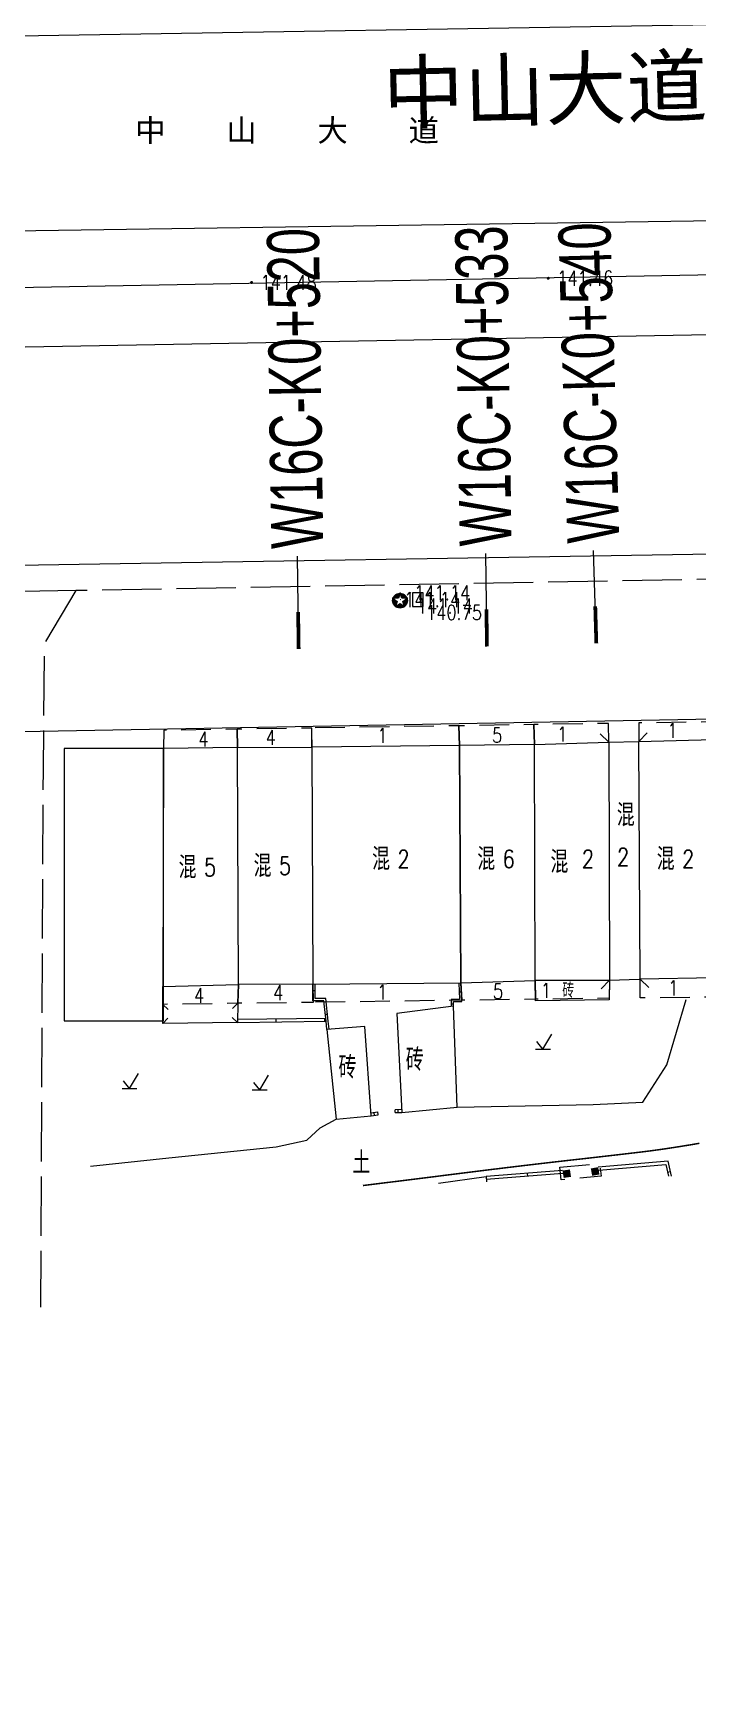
# Model space of a CAD drawing. Extents: x 529262 to 576451, y 2694391 to 2717535.
# Drawn here: x 565970.4 to 566015.1, y 2709577.2 to 2709688.8 of the extents above; entities that cross this region are included whole.
import ezdxf
from ezdxf.enums import TextEntityAlignment as Align
from ezdxf.xclip import XClip

# ---------------------------------------------------------------- set-up
doc = ezdxf.new("R2010")
doc.units = 0
doc.header["$XCLIPFRAME"] = 0
doc.linetypes.add('X3', pattern=[5, 4, -1])
doc.linetypes.add('X5', pattern=[3, 2, -1])
for name, color, linetype in [('a红线图', 1, 'Continuous'), ('COMPONENT', 8, 'Continuous'), ('DLSS', 4, 'Continuous'), ('DMTZ', 8, 'Continuous'), ('GCD', 8, 'Continuous'), ('GXYZ', 8, 'Continuous'), ('JMD', 8, 'Continuous'), ('PP-COM', 7, 'Continuous'), ('RD-中线', 40, 'Continuous'), ('RD-红线', 7, 'Continuous'), ('RD-路名', 7, 'Continuous'), ('ZBTZ', 8, 'Continuous'), ('ZJ', 7, 'Continuous'), ('桩号标注_W16-', 7, 'Continuous')]:
    doc.layers.add(name, color=color, linetype=linetype)
doc.styles.add('HZ', font='rs.shx', dxfattribs={"width": 0.8, "bigfont": 'hztxt.shx'})
doc.styles.add('JieTuHzTxt', font='smsim.shx', dxfattribs={"width": 0.7, "bigfont": 'smfs.shx'})
doc.styles.add('等线体', font='simhei.ttf')
doc.styles.add('黑体', font='simhei.ttf')
doc.linetypes.add('10421', pattern='A,2,[150,AAA.SHX,S=0.5,R=0,X=0,Y=0.5],1e-11', length=2)
doc.linetypes.add('1161', pattern='A,0,[149,AAA.SHX,S=0.15,R=0,X=0,Y=0],-1.6', length=1.6)

# ---------------------------------------------------------------- blocks, each defined once
blk = doc.blocks.new('A$C19FD0107')
at = {"layer": 'RD-中线', "color": 8, "linetype": 'Continuous'}
blk.add_lwpolyline([(-1765.32, 14833.87), (-1870.24, 14834.36, -0.07773), (-2297.41, 14903.2), (-2763.51, 15055.04, -0.002412), (-2772.67, 15058.08), (-3168.08, 15191.13, 0.031805), (-3413.66, 15256.72), (-3481.17, 15270.22, 0.040764), (-3610.52, 15285.28), (-3824.79, 15292.66, 0.003807), (-3833.93, 15292.91), (-3984.46, 15295.8, 0.004916), (-3996.26, 15295.91), (-4213.61, 15295.81, 0.004475), (-4218.97, 15295.76), (-4356.1, 15293.25, -0.000047), (-4356.15, 15293.25), (-5280.16, 15276.46)], format="xyb", dxfattribs=at)
at = {"layer": 'RD-中线', "color": 8, "linetype": 'Continuous', "flags": 128}
for points in [[(-4490.73, 14139.44, 0), (-4490.29, 14139.42)], [(-3818.25, 14086.17, 0), (-3817.74, 14086.17)]]:
    blk.add_lwpolyline(points, format="xyb", dxfattribs=at)
at = {"layer": 'RD-红线', "color": 8, "linetype": 'Continuous', "flags": 128}
blk.add_lwpolyline([(-5247.69, 15247.14), (-4938.95, 15252.81)], dxfattribs=at)
blk = doc.blocks.new('GC200')
at = {"linetype": 'Continuous', "const_width": 0.2, "flags": 128}
blk.add_lwpolyline([(-0.1, 0, 1), (0.1, 0, 1)], format="xyb", close=True, dxfattribs=at)
blk = doc.blocks.new('gc123')
at = {"color": 8}
for p, q in [((-1, 0), (1, 0)), ((0, 0), (-0.8, 1)), ((0, 0), (1.2, 2))]:
    blk.add_line(p, q, dxfattribs=at)
blk = doc.blocks.new('gc002')
at = {"color": 8, "const_width": 1}
blk.add_lwpolyline([(-0.5, 0), (0.5, 0)], dxfattribs=at)
blk = doc.blocks.new('*U12')
at = {"linetype": 'Continuous'}
for points in [[(-1.14, -0.07), (-0.87, -0.76), (-1.13, 0.09)], [(-1.13, 0.09), (-0.73, -0.88), (-1.09, 0.24)], [(-0.73, -0.88), (-1.13, 0.09), (-0.87, -0.76)], [(-0.36, 0.24), (-0.55, 0.84), (-1.09, 0.24)], [(-0.73, 0.74), (-1.09, 0.24), (-0.55, 0.84)], [(-1.09, 0.24), (-0.73, 0.74), (-1.01, 0.43)], [(-0.5, -0.19), (-1.09, 0.24), (-0.73, -0.88)], [(-0.88, 0.6), (-1.01, 0.43), (-0.73, 0.74)], [(-0.55, 0.84), (-0.36, 0.24), (-0.35, 0.91)], [(-0.14, 0.93), (-0.35, 0.91), (-0.36, 0.24)], [(-0.14, 0.93), (0.09, 0.24), (0.07, 0.91)], [(0.81, 0.24), (0.07, 0.91), (0.09, 0.24)], [(0.07, 0.91), (0.81, 0.24), (0.27, 0.84)], [(0.22, -0.19), (0.45, -0.88), (0.81, 0.24)], [(0.73, 0.43), (0.27, 0.84), (0.81, 0.24)], [(0.27, 0.84), (0.73, 0.43), (0.45, 0.74)], [(0.6, 0.6), (0.45, 0.74), (0.73, 0.43)], [(0.59, -0.76), (0.81, 0.24), (0.45, -0.88)], [(0.81, 0.24), (0.59, -0.76), (0.85, 0.09)], [(0.7, -0.61), (0.85, 0.09), (0.59, -0.76)], [(0.85, 0.09), (0.7, -0.61), (0.86, -0.07)], [(-0.87, -0.76), (-1.14, -0.07), (-0.98, -0.61)], [(-1.12, -0.26), (-0.98, -0.61), (-1.14, -0.07)], [(-0.98, -0.61), (-1.12, -0.26), (-1.07, -0.44)], [(-0.73, -0.88), (-0.55, -0.98), (-0.14, -0.45)], [(-0.35, -1.05), (-0.14, -0.45), (-0.55, -0.98)], [(-0.14, -0.45), (-0.35, -1.05), (0.45, -0.88)], [(-0.14, -1.07), (0.45, -0.88), (-0.35, -1.05)], [(0.45, -0.88), (-0.14, -1.07), (0.27, -0.98)], [(0.07, -1.05), (0.27, -0.98), (-0.14, -1.07)], [(0.79, -0.44), (0.86, -0.07), (0.7, -0.61)], [(0.86, -0.07), (0.79, -0.44), (0.84, -0.26)]]:
    blk.add_solid(points, dxfattribs=at)
blk = doc.blocks.new('gcbj0112')
at = {"linetype": 'Continuous'}
for p, q in [((-1.09, 0.24), (-0.5, -0.19)), ((-0.36, 0.24), (-1.09, 0.24)), ((-0.14, 0.93), (-0.36, 0.24)), ((0.09, 0.24), (-0.14, 0.93)), ((0.81, 0.24), (0.09, 0.24)), ((0.22, -0.19), (0.81, 0.24)), ((-0.5, -0.19), (-0.73, -0.88)), ((-0.73, -0.88), (-0.14, -0.45)), ((-0.14, -0.45), (0.45, -0.88)), ((0.45, -0.88), (0.22, -0.19))]:
    blk.add_line(p, q, dxfattribs=at)
blk.add_circle((-0.14, -0.07), 1, dxfattribs=at)
for p in [(-1.09, 0.24), (-0.14, 0.93), (0.81, 0.24), (-0.73, -0.88), (0.45, -0.88)]:
    blk.add_point(p, dxfattribs=at)
blk.add_blockref('*U12', (0, 0), dxfattribs=at)

msp = doc.modelspace()

# ---------------------------------------------------------------- linework, layer by layer
at = {"layer": 'a红线图', "color": 8, "linetype": 'Continuous', "lineweight": 0, "flags": 128}
for points in [[(564727.349, 2709667.84), (566620.304, 2709699.43)], [(564727.349, 2709667.84), (566620.304, 2709699.43)], [(564727.349, 2709632.223), (566623.018, 2709663.858)], [(564727.349, 2709632.223), (566623.018, 2709663.858)]]:
    msp.add_lwpolyline(points, dxfattribs=at)
at = {"layer": 'DLSS', "linetype": 'X3', "flags": 128}
for points in [[(566023.996, 2709652.145), (565973.24, 2709651.247)], [(565973.24, 2709651.247), (565971.118, 2709647.69), (565971.036, 2709639.218), (565970.873, 2709603.03)]]:
    msp.add_lwpolyline(points, dxfattribs=at)
at = {"layer": 'DLSS', "linetype": 'Continuous', "const_width": 0.1, "flags": 128}
msp.add_lwpolyline([(566015.172, 2709614.058), (566014.575, 2709613.957), (566014.003, 2709613.863), (566013.457, 2709613.777), (566012.935, 2709613.698), (566012.438, 2709613.626), (566011.967, 2709613.562), (566011.52, 2709613.505), (566011.062, 2709613.449), (566010.556, 2709613.389), (566010.002, 2709613.324), (566009.399, 2709613.254), (566008.749, 2709613.179), (566008.051, 2709613.099), (566007.305, 2709613.014), (566006.51, 2709612.925), (566005.682, 2709612.831), (566004.835, 2709612.733), (566003.969, 2709612.631), (566003.083, 2709612.526), (566002.178, 2709612.417), (566001.255, 2709612.304), (566000.312, 2709612.187), (565999.349, 2709612.066), (565998.386, 2709611.945), (565997.441, 2709611.826), (565996.514, 2709611.71), (565995.605, 2709611.596), (565994.714, 2709611.485), (565993.84, 2709611.376), (565992.985, 2709611.27), (565992.542, 2709611.215)], dxfattribs=at)
at = {"layer": 'DMTZ', "linetype": '10421', "flags": 128}
msp.add_lwpolyline([(565998.889, 2709616.491), (566008.021, 2709616.67), (566011.371, 2709616.826), (566012.98, 2709619.337), (566014.284, 2709623.737)], dxfattribs=at)
at = {"layer": 'DMTZ', "linetype": '10421'}
msp.add_lwpolyline([(565974.233, 2709612.509), (565979.488, 2709613.077), (565986.701, 2709613.818), (565988.777, 2709614.263), (565989.666, 2709615.102), (565990.75, 2709615.68)], dxfattribs=at)
at = {"layer": 'GXYZ', "linetype": 'Continuous', "flags": 128}
msp.add_lwpolyline([(565995.875, 2709651.09), (565995.875, 2709650.175), (565996.605, 2709650.175), (565996.605, 2709651.09)], close=True, dxfattribs=at)
at = {"layer": 'JMD', "linetype": 'Continuous'}
for p, q in [((566009.074, 2709641.042), (566008.506, 2709641.605)), ((566011.093, 2709641.104), (566011.655, 2709641.674)), ((565989.18, 2709624.346), (565989.33, 2709624.346)), ((565999.161, 2709624.227, 141.605), (565999.011, 2709624.22, 141.605)), ((566009.128, 2709625.028), (566008.565, 2709624.461)), ((566011.196, 2709625.098), (566011.766, 2709624.536)), ((565979.099, 2709623.408), (565979.448, 2709623.05)), ((565984.14, 2709623.477), (565983.782, 2709623.128)), ((565998.631, 2709623.427, 141.605), (565998.481, 2709623.431, 141.605)), ((565979.083, 2709622.127), (565979.437, 2709622.48)), ((565984.111, 2709622.177), (565983.758, 2709622.531)), ((565986.716, 2709622.217, -855.223), (565986.713, 2709622.417, -855.223)), ((565989.994, 2709622.266), (565989.991, 2709622.466)), ((565990.014, 2709622.741, -855.908), (565990.163, 2709622.757, -855.908)), ((565994.718, 2709616.12), (565994.715, 2709616.32)), ((565994.92, 2709616.123, 142.233), (565994.917, 2709616.323, 142.233)), ((565993.324, 2709615.937, 142.214), (565993.294, 2709616.135, 142.214)), ((565993.575, 2709615.976), (565993.544, 2709616.174)), ((566003.595, 2709612.036), (566003.611, 2709611.837)), ((566013.225, 2709612.136), (566013.03, 2709612.093))]:
    msp.add_line(p, q, dxfattribs=at)
at = {"layer": 'JMD', "linetype": 'X5'}
for p, q in [((566009.074, 2709641.042, 141.605), (566011.093, 2709641.104)), ((566009.128, 2709625.028), (566011.196, 2709625.098))]:
    msp.add_line(p, q, dxfattribs=at)
at = {"layer": 'JMD', "linetype": 'X5', "flags": 128}
for points, elevation in [([(565984.11, 2709640.685), (565984.088, 2709641.923), (565979.162, 2709641.847), (565979.131, 2709640.627)], 141.483), ([(565999.03, 2709640.831), (565999, 2709642.153), (565989.119, 2709642), (565989.119, 2709640.706)], 141.381), ([(566009.074, 2709641.042), (566009.055, 2709642.308), (566004.044, 2709642.23), (566004.072, 2709640.901)], 141.605), ([(565984.171, 2709624.744), (565984.14, 2709623.477), (565979.099, 2709623.408), (565979.094, 2709624.61)], 141.483), ([(565989.18, 2709624.764), (565989.191, 2709623.542), (565984.14, 2709623.477), (565984.171, 2709624.744)], 141.483)]:
    msp.add_lwpolyline(points, dxfattribs=dict(at, elevation=elevation))
for points in [[(565989.119, 2709640.706), (565989.119, 2709642), (565984.088, 2709641.923), (565984.11, 2709640.685)], [(566004.072, 2709640.901), (566004.044, 2709642.23), (565999, 2709642.153), (565999.03, 2709640.831)], [(566016.12, 2709641.219), (566016.09, 2709642.416), (566011.102, 2709642.339), (566011.093, 2709641.104)], [(566016.239, 2709625.186), (566016.228, 2709623.894), (566011.185, 2709623.839), (566011.196, 2709625.098)], [(565999.133, 2709624.845), (565999.186, 2709623.681), (565989.191, 2709623.542), (565989.18, 2709624.764)], [(566004.126, 2709625.011), (566004.138, 2709623.749), (565999.186, 2709623.681), (565999.133, 2709624.845)], [(566009.128, 2709625.028), (566009.11, 2709623.816), (566004.139, 2709623.749), (566004.126, 2709625.011)]]:
    msp.add_lwpolyline(points, dxfattribs=at)
at = {"layer": 'JMD', "linetype": 'Continuous', "flags": 128}
for points, elevation in [([(565999.133, 2709624.845), (565999.03, 2709640.831), (565989.119, 2709640.706), (565989.18, 2709624.764), (565999.133, 2709624.845)], 141.605), ([(566004.126, 2709625.011), (566004.072, 2709640.901), (565999.03, 2709640.831), (565999.133, 2709624.845), (566004.126, 2709625.011)], 141.605), ([(566009.128, 2709625.028), (566004.126, 2709625.011), (566004.072, 2709640.901), (566009.074, 2709641.042), (566009.128, 2709625.028)], 141.605), ([(565979.094, 2709624.61), (565984.171, 2709624.744), (565984.11, 2709640.685), (565979.131, 2709640.627), (565979.094, 2709624.61)], 141.483), ([(565989.119, 2709640.706), (565989.18, 2709624.764), (565984.171, 2709624.744), (565984.11, 2709640.685), (565989.119, 2709640.706)], 141.483), ([(565990.121, 2709621.722), (565990.064, 2709622.266), (565989.92, 2709623.644), (565989.18, 2709623.644), (565989.18, 2709624.764)], -855.908), ([(565990.27, 2709621.733), (565990.213, 2709622.282), (565990.056, 2709623.794), (565989.33, 2709623.794), (565989.33, 2709624.765)], -855.908), ([(565998.983, 2709624.844), (565999.033, 2709623.746), (565998.488, 2709623.742), (565998.477, 2709623.262)], 141.605), ([(565990.043, 2709622.466), (565984.116, 2709622.377)], -855.223), ([(565995.142, 2709616.326), (565994.715, 2709616.32)], 142.233), ([(565993.087, 2709616.103), (565993.544, 2709616.174)], 142.214), ([(565997.624, 2709611.371), (566000.823, 2709611.818), (566000.855, 2709611.47)], 142.198)]:
    msp.add_lwpolyline(points, dxfattribs=dict(at, elevation=elevation))
for points in [[(566011.094, 2709641.104), (566016.12, 2709641.219), (566016.239, 2709625.186), (566011.196, 2709625.098), (566011.094, 2709641.104)], [(565984.14, 2709623.477), (565984.111, 2709622.177), (565979.083, 2709622.127), (565979.099, 2709623.408)], [(566005.996, 2709612.024), (566000.841, 2709611.619)], [(566008.397, 2709612.252), (566012.913, 2709612.634), (566013.084, 2709611.844)]]:
    msp.add_lwpolyline(points, dxfattribs=at)
msp.add_lwpolyline([(565979.131, 2709640.627), (565972.454, 2709640.618), (565972.454, 2709622.297), (565979.131, 2709622.306)], close=True, dxfattribs=at)
at = {"layer": 'JMD', "flags": 128}
for points, elevation in [([(565998.627, 2709623.28), (565998.635, 2709623.593), (565999.19, 2709623.597), (565999.133, 2709624.845)], 141.605), ([(565984.111, 2709622.177), (565990.064, 2709622.266)], -855.223), ([(565993.102, 2709615.903), (565993.575, 2709615.976)], 142.214), ([(565994.718, 2709616.12), (565995.151, 2709616.126)], 142.233)]:
    msp.add_lwpolyline(points, dxfattribs=dict(at, elevation=elevation))
at = {"layer": 'JMD', "linetype": 'Continuous', "flags": 128}
for points, elevation in [([(566009.128, 2709625.028), (566009.11, 2709623.716), (566004.139, 2709623.649), (566004.126, 2709625.011)], 141.605), ([(565998.889, 2709616.491), (565998.627, 2709623.28), (565994.823, 2709622.802), (565995.151, 2709616.126)], 142.255), ([(565990.75, 2709615.68), (565993.102, 2709615.903), (565992.677, 2709621.91), (565990.121, 2709621.722)], -855.908)]:
    msp.add_lwpolyline(points, close=True, dxfattribs=dict(at, elevation=elevation))
at = {"layer": 'JMD', "flags": 128}
for points in [[(566013.288, 2709611.85), (566013.071, 2709612.848), (566008.363, 2709612.45)], [(566005.967, 2709612.223), (566000.823, 2709611.818)]]:
    msp.add_lwpolyline(points, dxfattribs=at)
at = {"layer": 'JMD', "linetype": 'X5', "flags": 128}
msp.add_lwpolyline([(566005.788, 2709612.452), (566008.458, 2709612.703), (566008.561, 2709611.837), (566005.868, 2709611.597)], close=True, dxfattribs=at)
at = {"layer": 'ZBTZ', "linetype": '1161', "flags": 128}
for points in [[(565918.69, 2709674.702), (565918.791, 2709666.739), (566023.356, 2709668.613), (566030.323, 2709672.146), (566050.367, 2709671.696), (566049.838, 2709676.632), (565918.69, 2709674.702)], [(565973.24, 2709651.247), (565957.494, 2709650.96)]]:
    msp.add_lwpolyline(points, dxfattribs=at)
at = {"layer": '桩号标注_W16-'}
for p, q in [((565988.207, 2709648.561), (565988.138, 2709653.561)), ((566000.867, 2709648.736), (566000.798, 2709653.735)), ((566008.202, 2709648.947), (566008.058, 2709653.945))]:
    msp.add_line(p, q, dxfattribs=at)
at = {"layer": '桩号标注_W16-', "const_width": 0.25}
for points in [[(565988.189, 2709649.811), (565988.224, 2709647.311)], [(566000.85, 2709649.985), (566000.884, 2709647.486)], [(566008.166, 2709650.196), (566008.238, 2709647.698)]]:
    msp.add_lwpolyline(points, dxfattribs=at)

# ---------------------------------------------------------------- block references
at = {"layer": 'COMPONENT', "linetype": 'Continuous', "xscale": 0.5, "yscale": 0.5}
msp.add_blockref('gcbj0112', (565995.108, 2709650.607, 0.295), dxfattribs=at)
at = {"layer": 'GCD', "linetype": 'Continuous'}
ref = msp.add_blockref('GC200', (565985.057, 2709671.979, 141.48), dxfattribs=dict(at, xscale=0.5, yscale=0.5, zscale=0.5))
ref.add_attrib('height', '141.48', dxfattribs={"linetype": 'Continuous', "height": 1, "style": 'HZ', "width": 0.8}).set_placement((565985.657, 2709671.979, 141.48), align=Align.MIDDLE_LEFT)
ref = msp.add_blockref('GC200', (566005.007, 2709672.262, 141.46), dxfattribs=dict(at, xscale=0.5, yscale=0.5, zscale=0.5))
ref.add_attrib('height', '141.46', dxfattribs={"linetype": 'Continuous', "height": 1, "style": 'HZ', "width": 0.8}).set_placement((566005.607, 2709672.262, 141.46), align=Align.MIDDLE_LEFT)
ref = msp.add_blockref('GC200', (565995.075, 2709650.64, 141.138), dxfattribs=dict(at, xscale=0.1999999999534339, yscale=0.1999999999534339, zscale=0.1999999999534339))
ref.add_attrib('height', '141.14', dxfattribs={"linetype": 'Continuous', "height": 1, "style": 'HZ', "width": 0.8}).set_placement((565995.315, 2709650.64, 141.138), align=Align.MIDDLE_LEFT)
ref = msp.add_blockref('GC200', (565995.075, 2709650.64, 141.138), dxfattribs=dict(at, xscale=0.1999999999534339, yscale=0.1999999999534339, zscale=0.1999999999534339))
ref.add_attrib('height', '141.14', dxfattribs={"linetype": 'Continuous', "height": 1, "style": 'HZ', "width": 0.8}).set_placement((565995.315, 2709650.64, 141.138), align=Align.MIDDLE_LEFT)
ref = msp.add_blockref('GC200', (565995.753, 2709651.095, 141.137), dxfattribs=dict(at, xscale=0.1999999999534339, yscale=0.1999999999534339, zscale=0.1999999999534339))
ref.add_attrib('height', '141.14', dxfattribs={"linetype": 'Continuous', "height": 1, "style": 'HZ', "width": 0.8}).set_placement((565995.993, 2709651.095, 141.137), align=Align.MIDDLE_LEFT)
ref = msp.add_blockref('GC200', (565995.753, 2709651.095, 141.137), dxfattribs=dict(at, xscale=0.1999999999534339, yscale=0.1999999999534339, zscale=0.1999999999534339))
ref.add_attrib('height', '141.14', dxfattribs={"linetype": 'Continuous', "height": 1, "style": 'HZ', "width": 0.8}).set_placement((565995.993, 2709651.095, 141.137), align=Align.MIDDLE_LEFT)
ref = msp.add_blockref('GC200', (565995.927, 2709650.207, 141.14), dxfattribs=dict(at, xscale=0.1999999999534339, yscale=0.1999999999534339, zscale=0.1999999999534339))
ref.add_attrib('height', '141.14', dxfattribs={"linetype": 'Continuous', "height": 1, "style": 'HZ', "width": 0.8}).set_placement((565996.167, 2709650.207, 141.14), align=Align.MIDDLE_LEFT)
ref = msp.add_blockref('GC200', (565995.927, 2709650.207, 141.14), dxfattribs=dict(at, xscale=0.1999999999534339, yscale=0.1999999999534339, zscale=0.1999999999534339))
ref.add_attrib('height', '141.14', dxfattribs={"linetype": 'Continuous', "height": 1, "style": 'HZ', "width": 0.8}).set_placement((565996.167, 2709650.207, 141.14), align=Align.MIDDLE_LEFT)
ref = msp.add_blockref('GC200', (565996.542, 2709649.772, 140.75), dxfattribs=dict(at, xscale=0.1999999999534339, yscale=0.1999999999534339, zscale=0.1999999999534339))
ref.add_attrib('height', '140.75', dxfattribs={"linetype": 'Continuous', "height": 1, "style": 'HZ', "width": 0.8}).set_placement((565996.782, 2709649.772, 140.75), align=Align.MIDDLE_LEFT)
ref = msp.add_blockref('GC200', (565996.542, 2709649.772, 140.75), dxfattribs=dict(at, xscale=0.1999999999534339, yscale=0.1999999999534339, zscale=0.1999999999534339))
ref.add_attrib('height', '140.75', dxfattribs={"linetype": 'Continuous', "height": 1, "style": 'HZ', "width": 0.8}).set_placement((565996.782, 2709649.772, 140.75), align=Align.MIDDLE_LEFT)
at = {"layer": 'JMD', "linetype": 'Continuous'}
for p, xscale, yscale, zscale, rotation in [((566006.253, 2709612.013), 0.5000000000583483, 0.5000000000583483, 0.5000000000583483, 188.4492406381044), ((566008.158, 2709612.162), 0.5000000000216331, 0.5000000000216331, 0.5000000000216331, 190.4615792050553)]:
    msp.add_blockref('gc002', p, dxfattribs=dict(at, xscale=xscale, yscale=yscale, zscale=zscale, rotation=rotation))
at = {"layer": 'PP-COM'}
ref = msp.add_blockref('A$C19FD0107', (570997.993, 2694390.603), dxfattribs=at)
XClip(ref).set_block_clipping_path([(-9366.4383134884, 14428.6043910822), (-3328.4480743363, 17452.7484863754)])
at = {"layer": 'ZBTZ', "linetype": 'Continuous', "xscale": 0.5, "yscale": 0.5}
for p in [(566004.649, 2709620.397), (565976.847, 2709617.752), (565985.605, 2709617.651)]:
    msp.add_blockref('gc123', p, dxfattribs=at)

# ---------------------------------------------------------------- texts
at = {"layer": 'JMD', "linetype": 'Continuous', "style": 'HZ', "width": 0.8}
for s, height, p in [('4', 1, (565985.994, 2709641.363)), ('1', 1, (565993.516, 2709641.501)), ('5', 1, (566001.222, 2709641.519)), ('1', 1, (566005.607, 2709641.583)), ('1', 1, (566013.011, 2709641.836)), ('4', 1, (565981.473, 2709641.254)), ('5', 1.2, (565981.853, 2709632.63)), ('5', 1.2, (565986.895, 2709632.725)), ('2', 1.2, (565994.862, 2709633.192)), ('6', 1.2, (566001.934, 2709633.192)), ('2', 1.2, (566007.263, 2709633.192)), ('2', 1.2, (566009.625, 2709633.318)), ('2', 1.2, (566014, 2709633.192)), ('4', 1, (565981.183, 2709624.002)), ('4', 1, (565986.504, 2709624.199)), ('1', 1, (565993.496, 2709624.223)), ('5', 1, (566001.285, 2709624.285)), ('1', 1, (566004.51, 2709624.335)), ('1', 1, (566013.062, 2709624.513))]:
    msp.add_text(s, height=height, dxfattribs=at).set_placement(p, align=Align.MIDDLE_LEFT)
for s, height, p in [('混', 1.5, (566010.815, 2709636.145)), ('混', 1.5, (565994.362, 2709633.192)), ('混', 1.5, (566001.434, 2709633.192)), ('混', 1.5, (566013.5, 2709633.192)), ('混', 1.5, (565981.353, 2709632.63)), ('混', 1.5, (565986.395, 2709632.725)), ('混', 1.5, (566006.353, 2709632.996)), ('砖', 1, (566006.752, 2709624.347)), ('砖', 1.5, (565992.107, 2709619.17)), ('砖', 1.5, (565996.627, 2709619.686))]:
    msp.add_text(s, height=height, dxfattribs=at).set_placement(p, align=Align.MIDDLE_RIGHT)
at = {"layer": 'RD-路名', "color": 7, "style": '黑体'}
msp.add_text('中山大道中段', height=4, rotation=1.30936, dxfattribs=at).set_placement((566010.246, 2709685.176), align=Align.MIDDLE)
at = {"layer": 'ZJ', "color": 8, "linetype": 'Continuous', "style": '等线体'}
msp.add_text('中    山    大    道', height=1.5, dxfattribs=at).set_placement((565987.446, 2709682.249), align=Align.MIDDLE)
at = {"layer": 'ZJ', "color": 8, "linetype": 'Continuous', "style": 'HZ', "width": 0.8}
msp.add_text('土', height=1.5, dxfattribs=at).set_placement((565992.44, 2709612.819), align=Align.MIDDLE)
at = {"layer": '桩号标注_W16-', "style": 'JieTuHzTxt', "width": 0.7}
for s, rotation, p in [('W16C-K0+520', 90.78946, (565988.131, 2709654.061)), ('W16C-K0+533', 90.78946, (566000.791, 2709654.235)), ('W16C-K0+540', 91.65145, (566008.044, 2709654.445))]:
    msp.add_text(s, height=3.5, rotation=rotation, dxfattribs=at).set_placement(p, align=Align.MIDDLE_LEFT)

doc.saveas('drawing.dxf')
